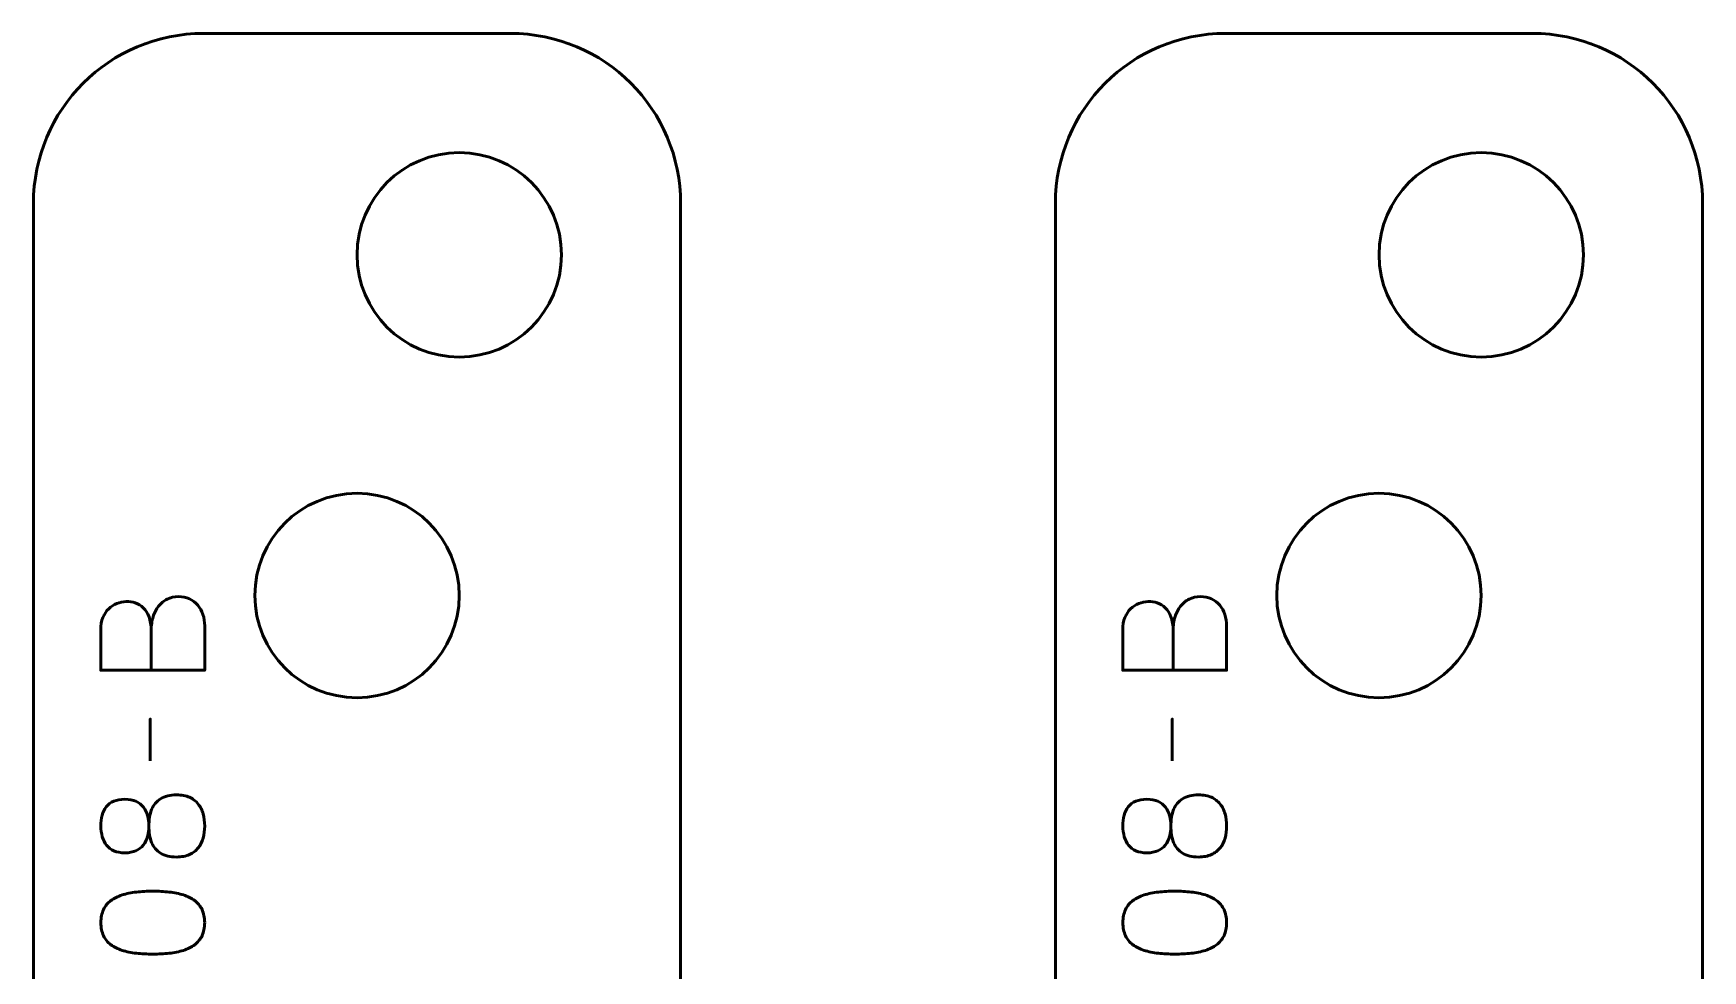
# Model space of a CAD drawing. Header units: centimetres. Extents: x -17.75 to -8.85, y -17.5 to -12.2.
# Drawn here: x -17.75 to -12.85, y -14.951 to -12.2 of the extents above; entities that cross this region are included whole.
import ezdxf

# ---------------------------------------------------------------- set-up
doc = ezdxf.new("R2010")
doc.units = ezdxf.units.CM
doc.header["$MEASUREMENT"] = 0
doc.layers.add('Layer 1', color=7, linetype='Continuous')

msp = doc.modelspace()

# ---------------------------------------------------------------- linework, layer by layer
at = {"layer": 'Layer 1', "lineweight": 53}
for points, knots in [([(-17.74999, -16.99993), (-17.74999, -16.99993), (-17.74999, -12.70007), (-17.74999, -12.70007), (-17.74999, -12.70007), (-17.74999, -12.42294), (-17.52689, -12.19998), (-17.2499, -12.19998), (-17.2499, -12.19998), (-17.2499, -12.19998), (-16.34997, -12.19998), (-16.34997, -12.19998), (-16.34997, -12.19998), (-16.07296, -12.19998), (-15.85001, -12.42294), (-15.85001, -12.70007), (-15.85001, -12.70007), (-15.85001, -12.70007), (-15.85001, -16.99993), (-15.85001, -16.99993), (-15.85001, -16.99993), (-15.85001, -17.27693), (-16.07296, -17.50002), (-16.34997, -17.50002), (-16.34997, -17.50002), (-16.34997, -17.50002), (-17.2499, -17.50002), (-17.2499, -17.50002), (-17.2499, -17.50002), (-17.52689, -17.50002), (-17.74999, -17.27693), (-17.74999, -16.99993)], [0, 0, 0, 0, 0.125, 0.125, 0.125, 0.125, 0.25, 0.25, 0.25, 0.25, 0.375, 0.375, 0.375, 0.375, 0.5, 0.5, 0.5, 0.5, 0.625, 0.625, 0.625, 0.625, 0.75, 0.75, 0.75, 0.75, 0.875, 0.875, 0.875, 0.875, 1, 1, 1, 1]), ([(-14.74999, -16.99993), (-14.74999, -16.99993), (-14.74999, -12.70007), (-14.74999, -12.70007), (-14.74999, -12.70007), (-14.74999, -12.42294), (-14.52689, -12.19998), (-14.2499, -12.19998), (-14.2499, -12.19998), (-14.2499, -12.19998), (-13.34997, -12.19998), (-13.34997, -12.19998), (-13.34997, -12.19998), (-13.07296, -12.19998), (-12.85001, -12.42294), (-12.85001, -12.70007), (-12.85001, -12.70007), (-12.85001, -12.70007), (-12.85001, -16.99993), (-12.85001, -16.99993), (-12.85001, -16.99993), (-12.85001, -17.27693), (-13.07296, -17.50002), (-13.34997, -17.50002), (-13.34997, -17.50002), (-13.34997, -17.50002), (-14.2499, -17.50002), (-14.2499, -17.50002), (-14.2499, -17.50002), (-14.52689, -17.50002), (-14.74999, -17.27693), (-14.74999, -16.99993)], [0, 0, 0, 0, 0.125, 0.125, 0.125, 0.125, 0.25, 0.25, 0.25, 0.25, 0.375, 0.375, 0.375, 0.375, 0.5, 0.5, 0.5, 0.5, 0.625, 0.625, 0.625, 0.625, 0.75, 0.75, 0.75, 0.75, 0.875, 0.875, 0.875, 0.875, 1, 1, 1, 1]), ([(-16.4999, -12.55001), (-16.33427, -12.55001), (-16.19989, -12.68433), (-16.19989, -12.85), (-16.19989, -12.85), (-16.19989, -13.01563), (-16.33427, -13.15), (-16.4999, -13.15), (-16.4999, -13.15), (-16.66567, -13.15), (-16.7999, -13.01563), (-16.7999, -12.85), (-16.7999, -12.85), (-16.7999, -12.68433), (-16.66567, -12.55001), (-16.4999, -12.55001)], [0, 0, 0, 0, 0.25, 0.25, 0.25, 0.25, 0.5, 0.5, 0.5, 0.5, 0.75, 0.75, 0.75, 0.75, 1, 1, 1, 1]), ([(-13.4999, -12.55001), (-13.33427, -12.55001), (-13.19989, -12.68433), (-13.19989, -12.85), (-13.19989, -12.85), (-13.19989, -13.01563), (-13.33427, -13.15), (-13.4999, -13.15), (-13.4999, -13.15), (-13.66567, -13.15), (-13.7999, -13.01563), (-13.7999, -12.85), (-13.7999, -12.85), (-13.7999, -12.68433), (-13.66567, -12.55001), (-13.4999, -12.55001)], [0, 0, 0, 0, 0.25, 0.25, 0.25, 0.25, 0.5, 0.5, 0.5, 0.5, 0.75, 0.75, 0.75, 0.75, 1, 1, 1, 1]), ([(-16.80001, -13.55001), (-16.63438, -13.55001), (-16.5, -13.68433), (-16.5, -13.85), (-16.5, -13.85), (-16.5, -14.01563), (-16.63438, -14.15), (-16.80001, -14.15), (-16.80001, -14.15), (-16.96578, -14.15), (-17.10001, -14.01563), (-17.10001, -13.85), (-17.10001, -13.85), (-17.10001, -13.68433), (-16.96578, -13.55001), (-16.80001, -13.55001)], [0, 0, 0, 0, 0.25, 0.25, 0.25, 0.25, 0.5, 0.5, 0.5, 0.5, 0.75, 0.75, 0.75, 0.75, 1, 1, 1, 1]), ([(-13.80001, -13.55001), (-13.63438, -13.55001), (-13.5, -13.68433), (-13.5, -13.85), (-13.5, -13.85), (-13.5, -14.01563), (-13.63438, -14.15), (-13.80001, -14.15), (-13.80001, -14.15), (-13.96578, -14.15), (-14.10001, -14.01563), (-14.10001, -13.85), (-14.10001, -13.85), (-14.10001, -13.68433), (-13.96578, -13.55001), (-13.80001, -13.55001)], [0, 0, 0, 0, 0.25, 0.25, 0.25, 0.25, 0.5, 0.5, 0.5, 0.5, 0.75, 0.75, 0.75, 0.75, 1, 1, 1, 1])]:
    msp.add_open_spline(points, degree=3, knots=knots, dxfattribs=at)
at = {"layer": 'Layer 1', "color": 30, "lineweight": 53}
for points, knots in [([(-17.40424, -14.06939), (-17.40424, -14.06939), (-17.40424, -13.95213), (-17.40424, -13.95213), (-17.40424, -13.95213), (-17.40431, -13.93689), (-17.40642, -13.92391), (-17.41059, -13.91297), (-17.41059, -13.91297), (-17.41468, -13.9021), (-17.42025, -13.89329), (-17.42724, -13.88644), (-17.42724, -13.88644), (-17.43422, -13.8796), (-17.44212, -13.87466), (-17.45087, -13.87155), (-17.45087, -13.87155), (-17.45955, -13.86852), (-17.46858, -13.86711), (-17.47789, -13.86746), (-17.47789, -13.86746), (-17.48721, -13.86789), (-17.49624, -13.86986), (-17.50506, -13.87339), (-17.50506, -13.87339), (-17.51388, -13.87685), (-17.52185, -13.88207), (-17.52898, -13.88891), (-17.52898, -13.88891), (-17.5361, -13.89575), (-17.54175, -13.90429), (-17.54591, -13.91466), (-17.54591, -13.91466), (-17.55014, -13.92504), (-17.55233, -13.93724), (-17.5524, -13.95128), (-17.5524, -13.95128), (-17.5524, -13.95128), (-17.5524, -14.06939), (-17.5524, -14.06939), (-17.5524, -14.06939), (-17.5524, -14.06939), (-17.24718, -14.06939), (-17.24718, -14.06939), (-17.24718, -14.06939), (-17.24718, -14.06939), (-17.24718, -13.93943), (-17.24718, -13.93943), (-17.24718, -13.93943), (-17.24718, -13.92729), (-17.24894, -13.916), (-17.2524, -13.90556), (-17.2524, -13.90556), (-17.25593, -13.89512), (-17.26094, -13.88602), (-17.26757, -13.87812), (-17.26757, -13.87812), (-17.27427, -13.87028), (-17.28232, -13.86415), (-17.29184, -13.85977), (-17.29184, -13.85977), (-17.30137, -13.8554), (-17.31216, -13.85314), (-17.32423, -13.85307), (-17.32423, -13.85307), (-17.33636, -13.85335), (-17.3473, -13.85589), (-17.3571, -13.86076), (-17.3571, -13.86076), (-17.36691, -13.86563), (-17.37531, -13.8724), (-17.38229, -13.88115), (-17.38229, -13.88115), (-17.38935, -13.8899), (-17.39478, -13.90034), (-17.39852, -13.91234), (-17.39852, -13.91234), (-17.40226, -13.92433), (-17.40416, -13.93759), (-17.40424, -13.95213), (-17.40424, -13.95213), (-17.40416, -13.93759), (-17.40226, -13.92433), (-17.39852, -13.91234), (-17.39852, -13.91234), (-17.39478, -13.90034), (-17.38935, -13.8899), (-17.38229, -13.88115), (-17.38229, -13.88115), (-17.37531, -13.8724), (-17.36691, -13.86563), (-17.3571, -13.86076), (-17.3571, -13.86076), (-17.3473, -13.85589), (-17.33636, -13.85335), (-17.32423, -13.85307), (-17.32423, -13.85307), (-17.31216, -13.85314), (-17.30137, -13.8554), (-17.29184, -13.85977), (-17.29184, -13.85977), (-17.28232, -13.86415), (-17.27427, -13.87028), (-17.26757, -13.87812), (-17.26757, -13.87812), (-17.26094, -13.88602), (-17.25593, -13.89512), (-17.2524, -13.90556), (-17.2524, -13.90556), (-17.24894, -13.916), (-17.24718, -13.92729), (-17.24718, -13.93943), (-17.24718, -13.93943), (-17.24718, -13.93943), (-17.24718, -14.06939), (-17.24718, -14.06939), (-17.24718, -14.06939), (-17.24718, -14.06939), (-17.5524, -14.06939), (-17.5524, -14.06939), (-17.5524, -14.06939), (-17.5524, -14.06939), (-17.5524, -13.95128), (-17.5524, -13.95128), (-17.5524, -13.95128), (-17.55233, -13.93724), (-17.55014, -13.92504), (-17.54591, -13.91466), (-17.54591, -13.91466), (-17.54175, -13.90429), (-17.5361, -13.89575), (-17.52898, -13.88891), (-17.52898, -13.88891), (-17.52185, -13.88207), (-17.51388, -13.87685), (-17.50506, -13.87339), (-17.50506, -13.87339), (-17.49624, -13.86986), (-17.48721, -13.86789), (-17.47789, -13.86746), (-17.47789, -13.86746), (-17.46858, -13.86711), (-17.45955, -13.86852), (-17.45087, -13.87155), (-17.45087, -13.87155), (-17.44212, -13.87466), (-17.43422, -13.8796), (-17.42724, -13.88644), (-17.42724, -13.88644), (-17.42025, -13.89329), (-17.41468, -13.9021), (-17.41059, -13.91297), (-17.41059, -13.91297), (-17.40642, -13.92391), (-17.40431, -13.93689), (-17.40424, -13.95213), (-17.40424, -13.95213), (-17.40424, -13.95213), (-17.40424, -14.06939), (-17.40424, -14.06939)], [0, 0, 0, 0, 0.025, 0.025, 0.025, 0.025, 0.05, 0.05, 0.05, 0.05, 0.075, 0.075, 0.075, 0.075, 0.1, 0.1, 0.1, 0.1, 0.125, 0.125, 0.125, 0.125, 0.15, 0.15, 0.15, 0.15, 0.175, 0.175, 0.175, 0.175, 0.2, 0.2, 0.2, 0.2, 0.225, 0.225, 0.225, 0.225, 0.25, 0.25, 0.25, 0.25, 0.275, 0.275, 0.275, 0.275, 0.3, 0.3, 0.3, 0.3, 0.325, 0.325, 0.325, 0.325, 0.35, 0.35, 0.35, 0.35, 0.375, 0.375, 0.375, 0.375, 0.4, 0.4, 0.4, 0.4, 0.425, 0.425, 0.425, 0.425, 0.45, 0.45, 0.45, 0.45, 0.475, 0.475, 0.475, 0.475, 0.5, 0.5, 0.5, 0.5, 0.525, 0.525, 0.525, 0.525, 0.55, 0.55, 0.55, 0.55, 0.575, 0.575, 0.575, 0.575, 0.6, 0.6, 0.6, 0.6, 0.625, 0.625, 0.625, 0.625, 0.65, 0.65, 0.65, 0.65, 0.675, 0.675, 0.675, 0.675, 0.7, 0.7, 0.7, 0.7, 0.725, 0.725, 0.725, 0.725, 0.75, 0.75, 0.75, 0.75, 0.775, 0.775, 0.775, 0.775, 0.8, 0.8, 0.8, 0.8, 0.825, 0.825, 0.825, 0.825, 0.85, 0.85, 0.85, 0.85, 0.875, 0.875, 0.875, 0.875, 0.9, 0.9, 0.9, 0.9, 0.925, 0.925, 0.925, 0.925, 0.95, 0.95, 0.95, 0.95, 0.975, 0.975, 0.975, 0.975, 1, 1, 1, 1]), ([(-14.40424, -14.06939), (-14.40424, -14.06939), (-14.40424, -13.95213), (-14.40424, -13.95213), (-14.40424, -13.95213), (-14.40431, -13.93689), (-14.40642, -13.92391), (-14.41059, -13.91297), (-14.41059, -13.91297), (-14.41468, -13.9021), (-14.42025, -13.89329), (-14.42724, -13.88644), (-14.42724, -13.88644), (-14.43422, -13.8796), (-14.44212, -13.87466), (-14.45087, -13.87155), (-14.45087, -13.87155), (-14.45955, -13.86852), (-14.46858, -13.86711), (-14.47789, -13.86746), (-14.47789, -13.86746), (-14.48721, -13.86789), (-14.49624, -13.86986), (-14.50506, -13.87339), (-14.50506, -13.87339), (-14.51388, -13.87685), (-14.52185, -13.88207), (-14.52898, -13.88891), (-14.52898, -13.88891), (-14.5361, -13.89575), (-14.54175, -13.90429), (-14.54591, -13.91466), (-14.54591, -13.91466), (-14.55014, -13.92504), (-14.55233, -13.93724), (-14.5524, -13.95128), (-14.5524, -13.95128), (-14.5524, -13.95128), (-14.5524, -14.06939), (-14.5524, -14.06939), (-14.5524, -14.06939), (-14.5524, -14.06939), (-14.24718, -14.06939), (-14.24718, -14.06939), (-14.24718, -14.06939), (-14.24718, -14.06939), (-14.24718, -13.93943), (-14.24718, -13.93943), (-14.24718, -13.93943), (-14.24718, -13.92729), (-14.24894, -13.916), (-14.2524, -13.90556), (-14.2524, -13.90556), (-14.25593, -13.89512), (-14.26094, -13.88602), (-14.26757, -13.87812), (-14.26757, -13.87812), (-14.27427, -13.87028), (-14.28232, -13.86415), (-14.29184, -13.85977), (-14.29184, -13.85977), (-14.30137, -13.8554), (-14.31216, -13.85314), (-14.32423, -13.85307), (-14.32423, -13.85307), (-14.33636, -13.85335), (-14.3473, -13.85589), (-14.3571, -13.86076), (-14.3571, -13.86076), (-14.36691, -13.86563), (-14.37531, -13.8724), (-14.38229, -13.88115), (-14.38229, -13.88115), (-14.38935, -13.8899), (-14.39478, -13.90034), (-14.39852, -13.91234), (-14.39852, -13.91234), (-14.40226, -13.92433), (-14.40416, -13.93759), (-14.40424, -13.95213), (-14.40424, -13.95213), (-14.40416, -13.93759), (-14.40226, -13.92433), (-14.39852, -13.91234), (-14.39852, -13.91234), (-14.39478, -13.90034), (-14.38935, -13.8899), (-14.38229, -13.88115), (-14.38229, -13.88115), (-14.37531, -13.8724), (-14.36691, -13.86563), (-14.3571, -13.86076), (-14.3571, -13.86076), (-14.3473, -13.85589), (-14.33636, -13.85335), (-14.32423, -13.85307), (-14.32423, -13.85307), (-14.31216, -13.85314), (-14.30137, -13.8554), (-14.29184, -13.85977), (-14.29184, -13.85977), (-14.28232, -13.86415), (-14.27427, -13.87028), (-14.26757, -13.87812), (-14.26757, -13.87812), (-14.26094, -13.88602), (-14.25593, -13.89512), (-14.2524, -13.90556), (-14.2524, -13.90556), (-14.24894, -13.916), (-14.24718, -13.92729), (-14.24718, -13.93943), (-14.24718, -13.93943), (-14.24718, -13.93943), (-14.24718, -14.06939), (-14.24718, -14.06939), (-14.24718, -14.06939), (-14.24718, -14.06939), (-14.5524, -14.06939), (-14.5524, -14.06939), (-14.5524, -14.06939), (-14.5524, -14.06939), (-14.5524, -13.95128), (-14.5524, -13.95128), (-14.5524, -13.95128), (-14.55233, -13.93724), (-14.55014, -13.92504), (-14.54591, -13.91466), (-14.54591, -13.91466), (-14.54175, -13.90429), (-14.5361, -13.89575), (-14.52898, -13.88891), (-14.52898, -13.88891), (-14.52185, -13.88207), (-14.51388, -13.87685), (-14.50506, -13.87339), (-14.50506, -13.87339), (-14.49624, -13.86986), (-14.48721, -13.86789), (-14.47789, -13.86746), (-14.47789, -13.86746), (-14.46858, -13.86711), (-14.45955, -13.86852), (-14.45087, -13.87155), (-14.45087, -13.87155), (-14.44212, -13.87466), (-14.43422, -13.8796), (-14.42724, -13.88644), (-14.42724, -13.88644), (-14.42025, -13.89329), (-14.41468, -13.9021), (-14.41059, -13.91297), (-14.41059, -13.91297), (-14.40642, -13.92391), (-14.40431, -13.93689), (-14.40424, -13.95213), (-14.40424, -13.95213), (-14.40424, -13.95213), (-14.40424, -14.06939), (-14.40424, -14.06939)], [0, 0, 0, 0, 0.025, 0.025, 0.025, 0.025, 0.05, 0.05, 0.05, 0.05, 0.075, 0.075, 0.075, 0.075, 0.1, 0.1, 0.1, 0.1, 0.125, 0.125, 0.125, 0.125, 0.15, 0.15, 0.15, 0.15, 0.175, 0.175, 0.175, 0.175, 0.2, 0.2, 0.2, 0.2, 0.225, 0.225, 0.225, 0.225, 0.25, 0.25, 0.25, 0.25, 0.275, 0.275, 0.275, 0.275, 0.3, 0.3, 0.3, 0.3, 0.325, 0.325, 0.325, 0.325, 0.35, 0.35, 0.35, 0.35, 0.375, 0.375, 0.375, 0.375, 0.4, 0.4, 0.4, 0.4, 0.425, 0.425, 0.425, 0.425, 0.45, 0.45, 0.45, 0.45, 0.475, 0.475, 0.475, 0.475, 0.5, 0.5, 0.5, 0.5, 0.525, 0.525, 0.525, 0.525, 0.55, 0.55, 0.55, 0.55, 0.575, 0.575, 0.575, 0.575, 0.6, 0.6, 0.6, 0.6, 0.625, 0.625, 0.625, 0.625, 0.65, 0.65, 0.65, 0.65, 0.675, 0.675, 0.675, 0.675, 0.7, 0.7, 0.7, 0.7, 0.725, 0.725, 0.725, 0.725, 0.75, 0.75, 0.75, 0.75, 0.775, 0.775, 0.775, 0.775, 0.8, 0.8, 0.8, 0.8, 0.825, 0.825, 0.825, 0.825, 0.85, 0.85, 0.85, 0.85, 0.875, 0.875, 0.875, 0.875, 0.9, 0.9, 0.9, 0.9, 0.925, 0.925, 0.925, 0.925, 0.95, 0.95, 0.95, 0.95, 0.975, 0.975, 0.975, 0.975, 1, 1, 1, 1]), ([(-17.40678, -14.33524), (-17.40678, -14.33524), (-17.40678, -14.21205), (-17.40678, -14.21205), (-17.40678, -14.21205), (-17.40678, -14.21205), (-17.40678, -14.33524), (-17.40678, -14.33524)], [0, 0, 0, 0, 0.5, 0.5, 0.5, 0.5, 1, 1, 1, 1]), ([(-14.40678, -14.33524), (-14.40678, -14.33524), (-14.40678, -14.21205), (-14.40678, -14.21205), (-14.40678, -14.21205), (-14.40678, -14.21205), (-14.40678, -14.33524), (-14.40678, -14.33524)], [0, 0, 0, 0, 0.5, 0.5, 0.5, 0.5, 1, 1, 1, 1]), ([(-17.41101, -14.52658), (-17.41101, -14.51572), (-17.41228, -14.50556), (-17.41482, -14.49603), (-17.41482, -14.49603), (-17.41743, -14.48658), (-17.42152, -14.47825), (-17.4271, -14.47099), (-17.4271, -14.47099), (-17.43267, -14.46379), (-17.43994, -14.45815), (-17.4489, -14.45405), (-17.4489, -14.45405), (-17.45779, -14.44996), (-17.46858, -14.44792), (-17.48128, -14.44785), (-17.48128, -14.44785), (-17.49398, -14.44792), (-17.50485, -14.44989), (-17.51388, -14.45377), (-17.51388, -14.45377), (-17.52291, -14.45765), (-17.53032, -14.46316), (-17.53596, -14.47021), (-17.53596, -14.47021), (-17.54168, -14.47727), (-17.54584, -14.48559), (-17.54845, -14.49519), (-17.54845, -14.49519), (-17.55106, -14.50471), (-17.55219, -14.51523), (-17.55198, -14.52658), (-17.55198, -14.52658), (-17.55177, -14.53794), (-17.55035, -14.54846), (-17.54774, -14.55798), (-17.54774, -14.55798), (-17.54506, -14.56758), (-17.5409, -14.5759), (-17.53533, -14.58296), (-17.53533, -14.58296), (-17.52975, -14.59001), (-17.52256, -14.59552), (-17.51367, -14.5994), (-17.51367, -14.5994), (-17.50471, -14.60328), (-17.49391, -14.60525), (-17.48128, -14.60532), (-17.48128, -14.60532), (-17.46858, -14.60525), (-17.45779, -14.60321), (-17.4489, -14.59911), (-17.4489, -14.59911), (-17.43994, -14.59502), (-17.43267, -14.58938), (-17.4271, -14.58211), (-17.4271, -14.58211), (-17.42152, -14.57491), (-17.41743, -14.56659), (-17.41482, -14.55713), (-17.41482, -14.55713), (-17.41228, -14.54761), (-17.41101, -14.53745), (-17.41101, -14.52658)], [0, 0, 0, 0, 0.0625, 0.0625, 0.0625, 0.0625, 0.125, 0.125, 0.125, 0.125, 0.1875, 0.1875, 0.1875, 0.1875, 0.25, 0.25, 0.25, 0.25, 0.3125, 0.3125, 0.3125, 0.3125, 0.375, 0.375, 0.375, 0.375, 0.4375, 0.4375, 0.4375, 0.4375, 0.5, 0.5, 0.5, 0.5, 0.5625, 0.5625, 0.5625, 0.5625, 0.625, 0.625, 0.625, 0.625, 0.6875, 0.6875, 0.6875, 0.6875, 0.75, 0.75, 0.75, 0.75, 0.8125, 0.8125, 0.8125, 0.8125, 0.875, 0.875, 0.875, 0.875, 0.9375, 0.9375, 0.9375, 0.9375, 1, 1, 1, 1]), ([(-17.41101, -14.52658), (-17.41101, -14.51572), (-17.41228, -14.50556), (-17.41482, -14.49603), (-17.41482, -14.49603), (-17.41743, -14.48658), (-17.42152, -14.47825), (-17.4271, -14.47099), (-17.4271, -14.47099), (-17.43267, -14.46379), (-17.43994, -14.45815), (-17.4489, -14.45405), (-17.4489, -14.45405), (-17.45779, -14.44996), (-17.46858, -14.44792), (-17.48128, -14.44785), (-17.48128, -14.44785), (-17.49398, -14.44792), (-17.50485, -14.44989), (-17.51388, -14.45377), (-17.51388, -14.45377), (-17.52291, -14.45765), (-17.53032, -14.46316), (-17.53596, -14.47021), (-17.53596, -14.47021), (-17.54168, -14.47727), (-17.54584, -14.48559), (-17.54845, -14.49519), (-17.54845, -14.49519), (-17.55106, -14.50471), (-17.55219, -14.51523), (-17.55198, -14.52658), (-17.55198, -14.52658), (-17.55177, -14.53794), (-17.55035, -14.54846), (-17.54774, -14.55798), (-17.54774, -14.55798), (-17.54506, -14.56758), (-17.5409, -14.5759), (-17.53533, -14.58296), (-17.53533, -14.58296), (-17.52975, -14.59001), (-17.52256, -14.59552), (-17.51367, -14.5994), (-17.51367, -14.5994), (-17.50471, -14.60328), (-17.49391, -14.60525), (-17.48128, -14.60532), (-17.48128, -14.60532), (-17.46858, -14.60525), (-17.45779, -14.60321), (-17.4489, -14.59911), (-17.4489, -14.59911), (-17.43994, -14.59502), (-17.43267, -14.58938), (-17.4271, -14.58211), (-17.4271, -14.58211), (-17.42152, -14.57491), (-17.41743, -14.56659), (-17.41482, -14.55713), (-17.41482, -14.55713), (-17.41228, -14.54761), (-17.41101, -14.53745), (-17.41101, -14.52658)], [0, 0, 0, 0, 0.0625, 0.0625, 0.0625, 0.0625, 0.125, 0.125, 0.125, 0.125, 0.1875, 0.1875, 0.1875, 0.1875, 0.25, 0.25, 0.25, 0.25, 0.3125, 0.3125, 0.3125, 0.3125, 0.375, 0.375, 0.375, 0.375, 0.4375, 0.4375, 0.4375, 0.4375, 0.5, 0.5, 0.5, 0.5, 0.5625, 0.5625, 0.5625, 0.5625, 0.625, 0.625, 0.625, 0.625, 0.6875, 0.6875, 0.6875, 0.6875, 0.75, 0.75, 0.75, 0.75, 0.8125, 0.8125, 0.8125, 0.8125, 0.875, 0.875, 0.875, 0.875, 0.9375, 0.9375, 0.9375, 0.9375, 1, 1, 1, 1]), ([(-17.24718, -14.52658), (-17.24718, -14.51388), (-17.24866, -14.50203), (-17.25177, -14.49102), (-17.25177, -14.49102), (-17.25487, -14.48002), (-17.25974, -14.47035), (-17.2663, -14.46196), (-17.2663, -14.46196), (-17.27293, -14.45363), (-17.2814, -14.44707), (-17.29184, -14.44234), (-17.29184, -14.44234), (-17.30221, -14.43761), (-17.3147, -14.43522), (-17.32931, -14.43515), (-17.32931, -14.43515), (-17.34871, -14.43529), (-17.36444, -14.4391), (-17.37644, -14.44665), (-17.37644, -14.44665), (-17.3885, -14.45419), (-17.39725, -14.46478), (-17.40282, -14.4784), (-17.40282, -14.4784), (-17.40833, -14.49208), (-17.41108, -14.5081), (-17.41101, -14.52658), (-17.41101, -14.52658), (-17.41108, -14.545), (-17.40833, -14.56109), (-17.40282, -14.57463), (-17.40282, -14.57463), (-17.39725, -14.58825), (-17.3885, -14.59876), (-17.37644, -14.60624), (-17.37644, -14.60624), (-17.36444, -14.61372), (-17.34871, -14.61753), (-17.32931, -14.6176), (-17.32931, -14.6176), (-17.3147, -14.61753), (-17.30221, -14.61513), (-17.29184, -14.6104), (-17.29184, -14.6104), (-17.2814, -14.60568), (-17.27293, -14.59919), (-17.2663, -14.59079), (-17.2663, -14.59079), (-17.25974, -14.58246), (-17.25487, -14.57287), (-17.25177, -14.56186), (-17.25177, -14.56186), (-17.24866, -14.55093), (-17.24718, -14.53914), (-17.24718, -14.52658)], [0, 0, 0, 0, 0.0714286, 0.0714286, 0.0714286, 0.0714286, 0.1428571, 0.1428571, 0.1428571, 0.1428571, 0.2142857, 0.2142857, 0.2142857, 0.2142857, 0.2857143, 0.2857143, 0.2857143, 0.2857143, 0.3571429, 0.3571429, 0.3571429, 0.3571429, 0.4285714, 0.4285714, 0.4285714, 0.4285714, 0.5, 0.5, 0.5, 0.5, 0.5714286, 0.5714286, 0.5714286, 0.5714286, 0.6428571, 0.6428571, 0.6428571, 0.6428571, 0.7142857, 0.7142857, 0.7142857, 0.7142857, 0.7857143, 0.7857143, 0.7857143, 0.7857143, 0.8571429, 0.8571429, 0.8571429, 0.8571429, 0.9285714, 0.9285714, 0.9285714, 0.9285714, 1, 1, 1, 1]), ([(-17.24718, -14.52658), (-17.24718, -14.51388), (-17.24866, -14.50203), (-17.25177, -14.49102), (-17.25177, -14.49102), (-17.25487, -14.48002), (-17.25974, -14.47035), (-17.2663, -14.46196), (-17.2663, -14.46196), (-17.27293, -14.45363), (-17.2814, -14.44707), (-17.29184, -14.44234), (-17.29184, -14.44234), (-17.30221, -14.43761), (-17.3147, -14.43522), (-17.32931, -14.43515), (-17.32931, -14.43515), (-17.34871, -14.43529), (-17.36444, -14.4391), (-17.37644, -14.44665), (-17.37644, -14.44665), (-17.3885, -14.45419), (-17.39725, -14.46478), (-17.40282, -14.4784), (-17.40282, -14.4784), (-17.40833, -14.49208), (-17.41108, -14.5081), (-17.41101, -14.52658), (-17.41101, -14.52658), (-17.41108, -14.545), (-17.40833, -14.56109), (-17.40282, -14.57463), (-17.40282, -14.57463), (-17.39725, -14.58825), (-17.3885, -14.59876), (-17.37644, -14.60624), (-17.37644, -14.60624), (-17.36444, -14.61372), (-17.34871, -14.61753), (-17.32931, -14.6176), (-17.32931, -14.6176), (-17.3147, -14.61753), (-17.30221, -14.61513), (-17.29184, -14.6104), (-17.29184, -14.6104), (-17.2814, -14.60568), (-17.27293, -14.59919), (-17.2663, -14.59079), (-17.2663, -14.59079), (-17.25974, -14.58246), (-17.25487, -14.57287), (-17.25177, -14.56186), (-17.25177, -14.56186), (-17.24866, -14.55093), (-17.24718, -14.53914), (-17.24718, -14.52658)], [0, 0, 0, 0, 0.0714286, 0.0714286, 0.0714286, 0.0714286, 0.1428571, 0.1428571, 0.1428571, 0.1428571, 0.2142857, 0.2142857, 0.2142857, 0.2142857, 0.2857143, 0.2857143, 0.2857143, 0.2857143, 0.3571429, 0.3571429, 0.3571429, 0.3571429, 0.4285714, 0.4285714, 0.4285714, 0.4285714, 0.5, 0.5, 0.5, 0.5, 0.5714286, 0.5714286, 0.5714286, 0.5714286, 0.6428571, 0.6428571, 0.6428571, 0.6428571, 0.7142857, 0.7142857, 0.7142857, 0.7142857, 0.7857143, 0.7857143, 0.7857143, 0.7857143, 0.8571429, 0.8571429, 0.8571429, 0.8571429, 0.9285714, 0.9285714, 0.9285714, 0.9285714, 1, 1, 1, 1]), ([(-14.41101, -14.52658), (-14.41101, -14.51572), (-14.41228, -14.50556), (-14.41482, -14.49603), (-14.41482, -14.49603), (-14.41743, -14.48658), (-14.42152, -14.47825), (-14.4271, -14.47099), (-14.4271, -14.47099), (-14.43267, -14.46379), (-14.43994, -14.45815), (-14.4489, -14.45405), (-14.4489, -14.45405), (-14.45779, -14.44996), (-14.46858, -14.44792), (-14.48128, -14.44785), (-14.48128, -14.44785), (-14.49398, -14.44792), (-14.50485, -14.44989), (-14.51388, -14.45377), (-14.51388, -14.45377), (-14.52291, -14.45765), (-14.53032, -14.46316), (-14.53596, -14.47021), (-14.53596, -14.47021), (-14.54168, -14.47727), (-14.54584, -14.48559), (-14.54845, -14.49519), (-14.54845, -14.49519), (-14.55106, -14.50471), (-14.55219, -14.51523), (-14.55198, -14.52658), (-14.55198, -14.52658), (-14.55177, -14.53794), (-14.55035, -14.54846), (-14.54774, -14.55798), (-14.54774, -14.55798), (-14.54506, -14.56758), (-14.5409, -14.5759), (-14.53533, -14.58296), (-14.53533, -14.58296), (-14.52975, -14.59001), (-14.52256, -14.59552), (-14.51367, -14.5994), (-14.51367, -14.5994), (-14.50471, -14.60328), (-14.49391, -14.60525), (-14.48128, -14.60532), (-14.48128, -14.60532), (-14.46858, -14.60525), (-14.45779, -14.60321), (-14.4489, -14.59911), (-14.4489, -14.59911), (-14.43994, -14.59502), (-14.43267, -14.58938), (-14.4271, -14.58211), (-14.4271, -14.58211), (-14.42152, -14.57491), (-14.41743, -14.56659), (-14.41482, -14.55713), (-14.41482, -14.55713), (-14.41228, -14.54761), (-14.41101, -14.53745), (-14.41101, -14.52658)], [0, 0, 0, 0, 0.0625, 0.0625, 0.0625, 0.0625, 0.125, 0.125, 0.125, 0.125, 0.1875, 0.1875, 0.1875, 0.1875, 0.25, 0.25, 0.25, 0.25, 0.3125, 0.3125, 0.3125, 0.3125, 0.375, 0.375, 0.375, 0.375, 0.4375, 0.4375, 0.4375, 0.4375, 0.5, 0.5, 0.5, 0.5, 0.5625, 0.5625, 0.5625, 0.5625, 0.625, 0.625, 0.625, 0.625, 0.6875, 0.6875, 0.6875, 0.6875, 0.75, 0.75, 0.75, 0.75, 0.8125, 0.8125, 0.8125, 0.8125, 0.875, 0.875, 0.875, 0.875, 0.9375, 0.9375, 0.9375, 0.9375, 1, 1, 1, 1]), ([(-14.41101, -14.52658), (-14.41101, -14.51572), (-14.41228, -14.50556), (-14.41482, -14.49603), (-14.41482, -14.49603), (-14.41743, -14.48658), (-14.42152, -14.47825), (-14.4271, -14.47099), (-14.4271, -14.47099), (-14.43267, -14.46379), (-14.43994, -14.45815), (-14.4489, -14.45405), (-14.4489, -14.45405), (-14.45779, -14.44996), (-14.46858, -14.44792), (-14.48128, -14.44785), (-14.48128, -14.44785), (-14.49398, -14.44792), (-14.50485, -14.44989), (-14.51388, -14.45377), (-14.51388, -14.45377), (-14.52291, -14.45765), (-14.53032, -14.46316), (-14.53596, -14.47021), (-14.53596, -14.47021), (-14.54168, -14.47727), (-14.54584, -14.48559), (-14.54845, -14.49519), (-14.54845, -14.49519), (-14.55106, -14.50471), (-14.55219, -14.51523), (-14.55198, -14.52658), (-14.55198, -14.52658), (-14.55177, -14.53794), (-14.55035, -14.54846), (-14.54774, -14.55798), (-14.54774, -14.55798), (-14.54506, -14.56758), (-14.5409, -14.5759), (-14.53533, -14.58296), (-14.53533, -14.58296), (-14.52975, -14.59001), (-14.52256, -14.59552), (-14.51367, -14.5994), (-14.51367, -14.5994), (-14.50471, -14.60328), (-14.49391, -14.60525), (-14.48128, -14.60532), (-14.48128, -14.60532), (-14.46858, -14.60525), (-14.45779, -14.60321), (-14.4489, -14.59911), (-14.4489, -14.59911), (-14.43994, -14.59502), (-14.43267, -14.58938), (-14.4271, -14.58211), (-14.4271, -14.58211), (-14.42152, -14.57491), (-14.41743, -14.56659), (-14.41482, -14.55713), (-14.41482, -14.55713), (-14.41228, -14.54761), (-14.41101, -14.53745), (-14.41101, -14.52658)], [0, 0, 0, 0, 0.0625, 0.0625, 0.0625, 0.0625, 0.125, 0.125, 0.125, 0.125, 0.1875, 0.1875, 0.1875, 0.1875, 0.25, 0.25, 0.25, 0.25, 0.3125, 0.3125, 0.3125, 0.3125, 0.375, 0.375, 0.375, 0.375, 0.4375, 0.4375, 0.4375, 0.4375, 0.5, 0.5, 0.5, 0.5, 0.5625, 0.5625, 0.5625, 0.5625, 0.625, 0.625, 0.625, 0.625, 0.6875, 0.6875, 0.6875, 0.6875, 0.75, 0.75, 0.75, 0.75, 0.8125, 0.8125, 0.8125, 0.8125, 0.875, 0.875, 0.875, 0.875, 0.9375, 0.9375, 0.9375, 0.9375, 1, 1, 1, 1]), ([(-14.24718, -14.52658), (-14.24718, -14.51388), (-14.24866, -14.50203), (-14.25177, -14.49102), (-14.25177, -14.49102), (-14.25487, -14.48002), (-14.25974, -14.47035), (-14.2663, -14.46196), (-14.2663, -14.46196), (-14.27293, -14.45363), (-14.2814, -14.44707), (-14.29184, -14.44234), (-14.29184, -14.44234), (-14.30221, -14.43761), (-14.3147, -14.43522), (-14.32931, -14.43515), (-14.32931, -14.43515), (-14.34871, -14.43529), (-14.36444, -14.4391), (-14.37644, -14.44665), (-14.37644, -14.44665), (-14.3885, -14.45419), (-14.39725, -14.46478), (-14.40282, -14.4784), (-14.40282, -14.4784), (-14.40833, -14.49208), (-14.41108, -14.5081), (-14.41101, -14.52658), (-14.41101, -14.52658), (-14.41108, -14.545), (-14.40833, -14.56109), (-14.40282, -14.57463), (-14.40282, -14.57463), (-14.39725, -14.58825), (-14.3885, -14.59876), (-14.37644, -14.60624), (-14.37644, -14.60624), (-14.36444, -14.61372), (-14.34871, -14.61753), (-14.32931, -14.6176), (-14.32931, -14.6176), (-14.3147, -14.61753), (-14.30221, -14.61513), (-14.29184, -14.6104), (-14.29184, -14.6104), (-14.2814, -14.60568), (-14.27293, -14.59919), (-14.2663, -14.59079), (-14.2663, -14.59079), (-14.25974, -14.58246), (-14.25487, -14.57287), (-14.25177, -14.56186), (-14.25177, -14.56186), (-14.24866, -14.55093), (-14.24718, -14.53914), (-14.24718, -14.52658)], [0, 0, 0, 0, 0.0714286, 0.0714286, 0.0714286, 0.0714286, 0.1428571, 0.1428571, 0.1428571, 0.1428571, 0.2142857, 0.2142857, 0.2142857, 0.2142857, 0.2857143, 0.2857143, 0.2857143, 0.2857143, 0.3571429, 0.3571429, 0.3571429, 0.3571429, 0.4285714, 0.4285714, 0.4285714, 0.4285714, 0.5, 0.5, 0.5, 0.5, 0.5714286, 0.5714286, 0.5714286, 0.5714286, 0.6428571, 0.6428571, 0.6428571, 0.6428571, 0.7142857, 0.7142857, 0.7142857, 0.7142857, 0.7857143, 0.7857143, 0.7857143, 0.7857143, 0.8571429, 0.8571429, 0.8571429, 0.8571429, 0.9285714, 0.9285714, 0.9285714, 0.9285714, 1, 1, 1, 1]), ([(-14.24718, -14.52658), (-14.24718, -14.51388), (-14.24866, -14.50203), (-14.25177, -14.49102), (-14.25177, -14.49102), (-14.25487, -14.48002), (-14.25974, -14.47035), (-14.2663, -14.46196), (-14.2663, -14.46196), (-14.27293, -14.45363), (-14.2814, -14.44707), (-14.29184, -14.44234), (-14.29184, -14.44234), (-14.30221, -14.43761), (-14.3147, -14.43522), (-14.32931, -14.43515), (-14.32931, -14.43515), (-14.34871, -14.43529), (-14.36444, -14.4391), (-14.37644, -14.44665), (-14.37644, -14.44665), (-14.3885, -14.45419), (-14.39725, -14.46478), (-14.40282, -14.4784), (-14.40282, -14.4784), (-14.40833, -14.49208), (-14.41108, -14.5081), (-14.41101, -14.52658), (-14.41101, -14.52658), (-14.41108, -14.545), (-14.40833, -14.56109), (-14.40282, -14.57463), (-14.40282, -14.57463), (-14.39725, -14.58825), (-14.3885, -14.59876), (-14.37644, -14.60624), (-14.37644, -14.60624), (-14.36444, -14.61372), (-14.34871, -14.61753), (-14.32931, -14.6176), (-14.32931, -14.6176), (-14.3147, -14.61753), (-14.30221, -14.61513), (-14.29184, -14.6104), (-14.29184, -14.6104), (-14.2814, -14.60568), (-14.27293, -14.59919), (-14.2663, -14.59079), (-14.2663, -14.59079), (-14.25974, -14.58246), (-14.25487, -14.57287), (-14.25177, -14.56186), (-14.25177, -14.56186), (-14.24866, -14.55093), (-14.24718, -14.53914), (-14.24718, -14.52658)], [0, 0, 0, 0, 0.0714286, 0.0714286, 0.0714286, 0.0714286, 0.1428571, 0.1428571, 0.1428571, 0.1428571, 0.2142857, 0.2142857, 0.2142857, 0.2142857, 0.2857143, 0.2857143, 0.2857143, 0.2857143, 0.3571429, 0.3571429, 0.3571429, 0.3571429, 0.4285714, 0.4285714, 0.4285714, 0.4285714, 0.5, 0.5, 0.5, 0.5, 0.5714286, 0.5714286, 0.5714286, 0.5714286, 0.6428571, 0.6428571, 0.6428571, 0.6428571, 0.7142857, 0.7142857, 0.7142857, 0.7142857, 0.7857143, 0.7857143, 0.7857143, 0.7857143, 0.8571429, 0.8571429, 0.8571429, 0.8571429, 0.9285714, 0.9285714, 0.9285714, 0.9285714, 1, 1, 1, 1]), ([(-17.24718, -14.81021), (-17.24725, -14.7954), (-17.24986, -14.78263), (-17.25494, -14.77197), (-17.25494, -14.77197), (-17.26002, -14.76139), (-17.26729, -14.75257), (-17.27653, -14.74552), (-17.27653, -14.74552), (-17.28584, -14.73853), (-17.29685, -14.73303), (-17.30955, -14.72894), (-17.30955, -14.72894), (-17.32225, -14.72491), (-17.33615, -14.72202), (-17.35139, -14.7204), (-17.35139, -14.7204), (-17.36663, -14.7187), (-17.38265, -14.71786), (-17.39958, -14.71793), (-17.39958, -14.71793), (-17.41644, -14.71786), (-17.43246, -14.7187), (-17.44763, -14.7204), (-17.44763, -14.7204), (-17.4628, -14.72202), (-17.47677, -14.72491), (-17.48947, -14.72894), (-17.48947, -14.72894), (-17.5021, -14.73303), (-17.5131, -14.73853), (-17.52249, -14.74552), (-17.52249, -14.74552), (-17.5318, -14.75257), (-17.53907, -14.76139), (-17.54415, -14.77197), (-17.54415, -14.77197), (-17.5493, -14.78263), (-17.55191, -14.7954), (-17.55198, -14.81021), (-17.55198, -14.81021), (-17.55191, -14.82503), (-17.5493, -14.8378), (-17.54415, -14.84846), (-17.54415, -14.84846), (-17.53907, -14.85904), (-17.5318, -14.86786), (-17.52249, -14.87491), (-17.52249, -14.87491), (-17.5131, -14.8819), (-17.5021, -14.8874), (-17.48947, -14.89149), (-17.48947, -14.89149), (-17.47677, -14.89552), (-17.4628, -14.89841), (-17.44763, -14.90003), (-17.44763, -14.90003), (-17.43246, -14.90172), (-17.41644, -14.90257), (-17.39958, -14.9025), (-17.39958, -14.9025), (-17.38265, -14.90257), (-17.36663, -14.90172), (-17.35139, -14.90003), (-17.35139, -14.90003), (-17.33615, -14.89841), (-17.32225, -14.89552), (-17.30955, -14.89149), (-17.30955, -14.89149), (-17.29685, -14.8874), (-17.28584, -14.8819), (-17.27653, -14.87491), (-17.27653, -14.87491), (-17.26729, -14.86786), (-17.26002, -14.85904), (-17.25494, -14.84846), (-17.25494, -14.84846), (-17.24986, -14.8378), (-17.24725, -14.82503), (-17.24718, -14.81021)], [0, 0, 0, 0, 0.05, 0.05, 0.05, 0.05, 0.1, 0.1, 0.1, 0.1, 0.15, 0.15, 0.15, 0.15, 0.2, 0.2, 0.2, 0.2, 0.25, 0.25, 0.25, 0.25, 0.3, 0.3, 0.3, 0.3, 0.35, 0.35, 0.35, 0.35, 0.4, 0.4, 0.4, 0.4, 0.45, 0.45, 0.45, 0.45, 0.5, 0.5, 0.5, 0.5, 0.55, 0.55, 0.55, 0.55, 0.6, 0.6, 0.6, 0.6, 0.65, 0.65, 0.65, 0.65, 0.7, 0.7, 0.7, 0.7, 0.75, 0.75, 0.75, 0.75, 0.8, 0.8, 0.8, 0.8, 0.85, 0.85, 0.85, 0.85, 0.9, 0.9, 0.9, 0.9, 0.95, 0.95, 0.95, 0.95, 1, 1, 1, 1]), ([(-17.24718, -14.81021), (-17.24725, -14.7954), (-17.24986, -14.78263), (-17.25494, -14.77197), (-17.25494, -14.77197), (-17.26002, -14.76139), (-17.26729, -14.75257), (-17.27653, -14.74552), (-17.27653, -14.74552), (-17.28584, -14.73853), (-17.29685, -14.73303), (-17.30955, -14.72894), (-17.30955, -14.72894), (-17.32225, -14.72491), (-17.33615, -14.72202), (-17.35139, -14.7204), (-17.35139, -14.7204), (-17.36663, -14.7187), (-17.38265, -14.71786), (-17.39958, -14.71793), (-17.39958, -14.71793), (-17.41644, -14.71786), (-17.43246, -14.7187), (-17.44763, -14.7204), (-17.44763, -14.7204), (-17.4628, -14.72202), (-17.47677, -14.72491), (-17.48947, -14.72894), (-17.48947, -14.72894), (-17.5021, -14.73303), (-17.5131, -14.73853), (-17.52249, -14.74552), (-17.52249, -14.74552), (-17.5318, -14.75257), (-17.53907, -14.76139), (-17.54415, -14.77197), (-17.54415, -14.77197), (-17.5493, -14.78263), (-17.55191, -14.7954), (-17.55198, -14.81021), (-17.55198, -14.81021), (-17.55191, -14.82503), (-17.5493, -14.8378), (-17.54415, -14.84846), (-17.54415, -14.84846), (-17.53907, -14.85904), (-17.5318, -14.86786), (-17.52249, -14.87491), (-17.52249, -14.87491), (-17.5131, -14.8819), (-17.5021, -14.8874), (-17.48947, -14.89149), (-17.48947, -14.89149), (-17.47677, -14.89552), (-17.4628, -14.89841), (-17.44763, -14.90003), (-17.44763, -14.90003), (-17.43246, -14.90172), (-17.41644, -14.90257), (-17.39958, -14.9025), (-17.39958, -14.9025), (-17.38265, -14.90257), (-17.36663, -14.90172), (-17.35139, -14.90003), (-17.35139, -14.90003), (-17.33615, -14.89841), (-17.32225, -14.89552), (-17.30955, -14.89149), (-17.30955, -14.89149), (-17.29685, -14.8874), (-17.28584, -14.8819), (-17.27653, -14.87491), (-17.27653, -14.87491), (-17.26729, -14.86786), (-17.26002, -14.85904), (-17.25494, -14.84846), (-17.25494, -14.84846), (-17.24986, -14.8378), (-17.24725, -14.82503), (-17.24718, -14.81021)], [0, 0, 0, 0, 0.05, 0.05, 0.05, 0.05, 0.1, 0.1, 0.1, 0.1, 0.15, 0.15, 0.15, 0.15, 0.2, 0.2, 0.2, 0.2, 0.25, 0.25, 0.25, 0.25, 0.3, 0.3, 0.3, 0.3, 0.35, 0.35, 0.35, 0.35, 0.4, 0.4, 0.4, 0.4, 0.45, 0.45, 0.45, 0.45, 0.5, 0.5, 0.5, 0.5, 0.55, 0.55, 0.55, 0.55, 0.6, 0.6, 0.6, 0.6, 0.65, 0.65, 0.65, 0.65, 0.7, 0.7, 0.7, 0.7, 0.75, 0.75, 0.75, 0.75, 0.8, 0.8, 0.8, 0.8, 0.85, 0.85, 0.85, 0.85, 0.9, 0.9, 0.9, 0.9, 0.95, 0.95, 0.95, 0.95, 1, 1, 1, 1]), ([(-14.24718, -14.81021), (-14.24725, -14.7954), (-14.24986, -14.78263), (-14.25494, -14.77197), (-14.25494, -14.77197), (-14.26002, -14.76139), (-14.26729, -14.75257), (-14.27653, -14.74552), (-14.27653, -14.74552), (-14.28584, -14.73853), (-14.29685, -14.73303), (-14.30955, -14.72894), (-14.30955, -14.72894), (-14.32225, -14.72491), (-14.33615, -14.72202), (-14.35139, -14.7204), (-14.35139, -14.7204), (-14.36663, -14.7187), (-14.38265, -14.71786), (-14.39958, -14.71793), (-14.39958, -14.71793), (-14.41644, -14.71786), (-14.43246, -14.7187), (-14.44763, -14.7204), (-14.44763, -14.7204), (-14.4628, -14.72202), (-14.47677, -14.72491), (-14.48947, -14.72894), (-14.48947, -14.72894), (-14.5021, -14.73303), (-14.5131, -14.73853), (-14.52249, -14.74552), (-14.52249, -14.74552), (-14.5318, -14.75257), (-14.53907, -14.76139), (-14.54415, -14.77197), (-14.54415, -14.77197), (-14.5493, -14.78263), (-14.55191, -14.7954), (-14.55198, -14.81021), (-14.55198, -14.81021), (-14.55191, -14.82503), (-14.5493, -14.8378), (-14.54415, -14.84846), (-14.54415, -14.84846), (-14.53907, -14.85904), (-14.5318, -14.86786), (-14.52249, -14.87491), (-14.52249, -14.87491), (-14.5131, -14.8819), (-14.5021, -14.8874), (-14.48947, -14.89149), (-14.48947, -14.89149), (-14.47677, -14.89552), (-14.4628, -14.89841), (-14.44763, -14.90003), (-14.44763, -14.90003), (-14.43246, -14.90172), (-14.41644, -14.90257), (-14.39958, -14.9025), (-14.39958, -14.9025), (-14.38265, -14.90257), (-14.36663, -14.90172), (-14.35139, -14.90003), (-14.35139, -14.90003), (-14.33615, -14.89841), (-14.32225, -14.89552), (-14.30955, -14.89149), (-14.30955, -14.89149), (-14.29685, -14.8874), (-14.28584, -14.8819), (-14.27653, -14.87491), (-14.27653, -14.87491), (-14.26729, -14.86786), (-14.26002, -14.85904), (-14.25494, -14.84846), (-14.25494, -14.84846), (-14.24986, -14.8378), (-14.24725, -14.82503), (-14.24718, -14.81021)], [0, 0, 0, 0, 0.05, 0.05, 0.05, 0.05, 0.1, 0.1, 0.1, 0.1, 0.15, 0.15, 0.15, 0.15, 0.2, 0.2, 0.2, 0.2, 0.25, 0.25, 0.25, 0.25, 0.3, 0.3, 0.3, 0.3, 0.35, 0.35, 0.35, 0.35, 0.4, 0.4, 0.4, 0.4, 0.45, 0.45, 0.45, 0.45, 0.5, 0.5, 0.5, 0.5, 0.55, 0.55, 0.55, 0.55, 0.6, 0.6, 0.6, 0.6, 0.65, 0.65, 0.65, 0.65, 0.7, 0.7, 0.7, 0.7, 0.75, 0.75, 0.75, 0.75, 0.8, 0.8, 0.8, 0.8, 0.85, 0.85, 0.85, 0.85, 0.9, 0.9, 0.9, 0.9, 0.95, 0.95, 0.95, 0.95, 1, 1, 1, 1]), ([(-14.24718, -14.81021), (-14.24725, -14.7954), (-14.24986, -14.78263), (-14.25494, -14.77197), (-14.25494, -14.77197), (-14.26002, -14.76139), (-14.26729, -14.75257), (-14.27653, -14.74552), (-14.27653, -14.74552), (-14.28584, -14.73853), (-14.29685, -14.73303), (-14.30955, -14.72894), (-14.30955, -14.72894), (-14.32225, -14.72491), (-14.33615, -14.72202), (-14.35139, -14.7204), (-14.35139, -14.7204), (-14.36663, -14.7187), (-14.38265, -14.71786), (-14.39958, -14.71793), (-14.39958, -14.71793), (-14.41644, -14.71786), (-14.43246, -14.7187), (-14.44763, -14.7204), (-14.44763, -14.7204), (-14.4628, -14.72202), (-14.47677, -14.72491), (-14.48947, -14.72894), (-14.48947, -14.72894), (-14.5021, -14.73303), (-14.5131, -14.73853), (-14.52249, -14.74552), (-14.52249, -14.74552), (-14.5318, -14.75257), (-14.53907, -14.76139), (-14.54415, -14.77197), (-14.54415, -14.77197), (-14.5493, -14.78263), (-14.55191, -14.7954), (-14.55198, -14.81021), (-14.55198, -14.81021), (-14.55191, -14.82503), (-14.5493, -14.8378), (-14.54415, -14.84846), (-14.54415, -14.84846), (-14.53907, -14.85904), (-14.5318, -14.86786), (-14.52249, -14.87491), (-14.52249, -14.87491), (-14.5131, -14.8819), (-14.5021, -14.8874), (-14.48947, -14.89149), (-14.48947, -14.89149), (-14.47677, -14.89552), (-14.4628, -14.89841), (-14.44763, -14.90003), (-14.44763, -14.90003), (-14.43246, -14.90172), (-14.41644, -14.90257), (-14.39958, -14.9025), (-14.39958, -14.9025), (-14.38265, -14.90257), (-14.36663, -14.90172), (-14.35139, -14.90003), (-14.35139, -14.90003), (-14.33615, -14.89841), (-14.32225, -14.89552), (-14.30955, -14.89149), (-14.30955, -14.89149), (-14.29685, -14.8874), (-14.28584, -14.8819), (-14.27653, -14.87491), (-14.27653, -14.87491), (-14.26729, -14.86786), (-14.26002, -14.85904), (-14.25494, -14.84846), (-14.25494, -14.84846), (-14.24986, -14.8378), (-14.24725, -14.82503), (-14.24718, -14.81021)], [0, 0, 0, 0, 0.05, 0.05, 0.05, 0.05, 0.1, 0.1, 0.1, 0.1, 0.15, 0.15, 0.15, 0.15, 0.2, 0.2, 0.2, 0.2, 0.25, 0.25, 0.25, 0.25, 0.3, 0.3, 0.3, 0.3, 0.35, 0.35, 0.35, 0.35, 0.4, 0.4, 0.4, 0.4, 0.45, 0.45, 0.45, 0.45, 0.5, 0.5, 0.5, 0.5, 0.55, 0.55, 0.55, 0.55, 0.6, 0.6, 0.6, 0.6, 0.65, 0.65, 0.65, 0.65, 0.7, 0.7, 0.7, 0.7, 0.75, 0.75, 0.75, 0.75, 0.8, 0.8, 0.8, 0.8, 0.85, 0.85, 0.85, 0.85, 0.9, 0.9, 0.9, 0.9, 0.95, 0.95, 0.95, 0.95, 1, 1, 1, 1])]:
    msp.add_open_spline(points, degree=3, knots=knots, dxfattribs=at)

doc.saveas('drawing.dxf')
